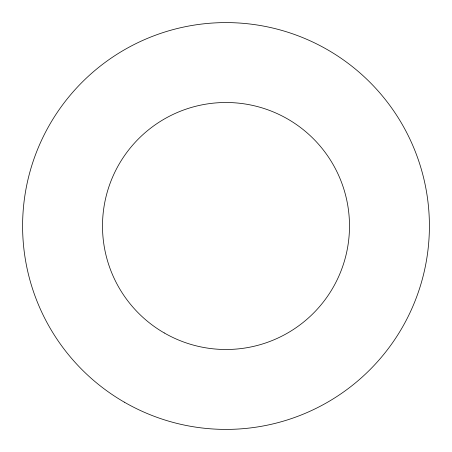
<?xml version="1.0" encoding="UTF-8"?>
<svg xmlns="http://www.w3.org/2000/svg" width="452" height="452" viewBox="0 0 452 452"><rect width="100%" height="100%" fill="white"/><g stroke="black" fill="none" stroke-linecap="round" stroke-linejoin="round"><path stroke-width="0.68" d="M164.251 332.949A123.492 123.492 0 0 0 349.492 226A123.492 123.492 0 0 0 164.251 119.051A123.492 123.492 0 0 0 164.251 332.949M124.3 402.15A203.4 203.4 0 0 0 429.4 226A203.4 203.4 0 0 0 124.3 49.85A203.4 203.4 0 0 0 124.3 402.15"/></g></svg>
